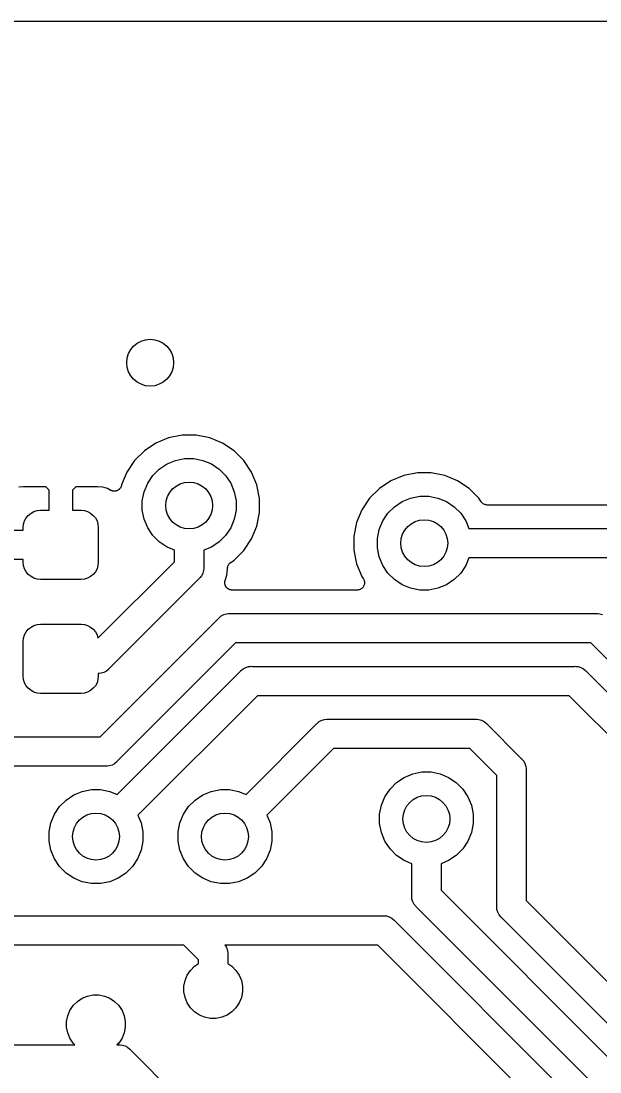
# Model space of a CAD drawing. Extents: x 113.2 to 188.8, y -123.8 to -78.2.
# Drawn here: x 146.36 to 151.3, y -91.11 to -82.15 of the extents above; entities that cross this region are included whole.
import ezdxf

# ---------------------------------------------------------------- set-up
doc = ezdxf.new("R2010")
doc.units = 0
doc.layers.add('BLACK', color=7, linetype='CONTINUOUS')

msp = doc.modelspace()

# ---------------------------------------------------------------- linework, layer by layer
at = {"layer": 'BLACK', "linetype": 'CONTINUOUS'}
for p, q in [((125.01, -82.1507), (176.99, -82.1507)), ((147.62, -85.702), (147.511, -85.7472)), ((147.736, -85.679), (147.62, -85.702)), ((147.854, -85.679), (147.736, -85.679)), ((147.97, -85.702), (147.854, -85.679)), ((148.079, -85.7472), (147.97, -85.702)), ((147.511, -85.7472), (147.413, -85.8129)), ((148.178, -85.8129), (148.079, -85.7472)), ((147.413, -85.8129), (147.329, -85.8965)), ((147.679, -85.8943), (147.756, -85.879)), ((147.756, -85.879), (147.835, -85.879)), ((147.835, -85.879), (147.912, -85.8943)), ((148.261, -85.8965), (148.178, -85.8129)), ((147.329, -85.8965), (147.264, -85.9947)), ((147.485, -86.024), (147.54, -85.9683)), ((147.54, -85.9683), (147.606, -85.9245)), ((147.606, -85.9245), (147.679, -85.8943)), ((147.912, -85.8943), (147.985, -85.9245)), ((147.985, -85.9245), (148.05, -85.9683)), ((148.05, -85.9683), (148.106, -86.024)), ((148.327, -85.9947), (148.261, -85.8965)), ((147.264, -85.9947), (147.218, -86.1039)), ((147.441, -86.0895), (147.485, -86.024)), ((148.106, -86.024), (148.15, -86.0895)), ((148.372, -86.1039), (148.327, -85.9947)), ((149.625, -86.023), (149.516, -86.0683)), ((149.741, -86), (149.625, -86.023)), ((149.859, -86), (149.741, -86)), ((149.975, -86.023), (149.859, -86)), ((150.084, -86.0683), (149.975, -86.023)), ((146.383, -86.1187), (146.341, -86.1229)), ((146.571, -86.1198), (146.383, -86.1187)), ((146.6, -86.1489), (146.571, -86.1198)), ((146.6, -86.32), (146.6, -86.1489)), ((146.829, -86.1198), (146.8, -86.1489)), ((146.8, -86.1489), (146.8, -86.32)), ((147.017, -86.1187), (146.829, -86.1198)), ((147.059, -86.1229), (147.017, -86.1187)), ((147.097, -86.1343), (147.059, -86.1229)), ((147.126, -86.1501), (147.097, -86.1343)), ((147.129, -86.1512), (147.126, -86.1501)), ((147.132, -86.1526), (147.129, -86.1512)), ((147.182, -86.1515), (147.18, -86.153)), ((147.185, -86.1502), (147.182, -86.1515)), ((147.188, -86.1486), (147.185, -86.1502)), ((147.19, -86.1473), (147.188, -86.1486)), ((147.193, -86.1453), (147.19, -86.1473)), ((147.196, -86.1435), (147.193, -86.1453)), ((147.198, -86.1414), (147.196, -86.1435)), ((147.2, -86.1396), (147.198, -86.1414)), ((147.202, -86.1371), (147.2, -86.1396)), ((147.204, -86.1348), (147.202, -86.1371)), ((147.206, -86.1325), (147.204, -86.1348)), ((147.208, -86.1302), (147.206, -86.1325)), ((147.209, -86.1274), (147.208, -86.1302)), ((147.211, -86.1247), (147.209, -86.1274)), ((147.212, -86.122), (147.211, -86.1247)), ((147.214, -86.1195), (147.212, -86.122)), ((147.215, -86.1164), (147.214, -86.1195)), ((147.216, -86.1134), (147.215, -86.1164)), ((147.217, -86.1106), (147.216, -86.1134)), ((147.218, -86.1078), (147.217, -86.1106)), ((147.218, -86.1039), (147.218, -86.1069)), ((147.218, -86.1069), (147.218, -86.1078)), ((147.411, -86.1623), (147.441, -86.0895)), ((148.15, -86.0895), (148.18, -86.1623)), ((148.395, -86.2199), (148.372, -86.1039)), ((149.418, -86.1339), (149.334, -86.2175)), ((149.516, -86.0683), (149.418, -86.1339)), ((150.182, -86.1339), (150.084, -86.0683)), ((150.266, -86.2175), (150.182, -86.1339)), ((147.135, -86.1536), (147.132, -86.1526)), ((147.138, -86.1548), (147.135, -86.1536)), ((147.141, -86.1554), (147.138, -86.1548)), ((147.143, -86.1562), (147.141, -86.1554)), ((147.147, -86.1566), (147.143, -86.1562)), ((147.15, -86.1572), (147.147, -86.1566)), ((147.153, -86.1572), (147.15, -86.1572)), ((147.156, -86.1575), (147.153, -86.1572)), ((147.159, -86.1572), (147.156, -86.1575)), ((147.162, -86.1572), (147.159, -86.1572)), ((147.165, -86.1567), (147.162, -86.1572)), ((147.168, -86.1564), (147.165, -86.1567)), ((147.171, -86.1555), (147.168, -86.1564)), ((147.174, -86.1549), (147.171, -86.1555)), ((147.177, -86.1538), (147.174, -86.1549)), ((147.18, -86.153), (147.177, -86.1538)), ((147.395, -86.2396), (147.411, -86.1623)), ((147.395, -86.3183), (147.395, -86.2396)), ((148.18, -86.1623), (148.195, -86.2396)), ((148.195, -86.2396), (148.195, -86.3183)), ((148.395, -86.338), (148.395, -86.2199)), ((149.334, -86.2175), (149.268, -86.3158)), ((149.611, -86.2455), (149.683, -86.2154)), ((149.683, -86.2154), (149.761, -86.2)), ((149.761, -86.2), (149.839, -86.2)), ((149.839, -86.2), (149.917, -86.2154)), ((149.917, -86.2154), (149.989, -86.2455)), ((150.286, -86.2471), (150.266, -86.2175)), ((146.446, -86.3449), (146.471, -86.3312)), ((146.471, -86.3312), (146.499, -86.3228)), ((146.499, -86.3228), (146.528, -86.32)), ((146.528, -86.32), (146.6, -86.32)), ((146.8, -86.32), (146.873, -86.32)), ((146.873, -86.32), (146.901, -86.3228)), ((146.901, -86.3228), (146.929, -86.3312)), ((146.929, -86.3312), (146.954, -86.3449)), ((147.411, -86.3956), (147.395, -86.3183)), ((148.195, -86.3183), (148.18, -86.3956)), ((149.268, -86.3158), (149.223, -86.425)), ((149.489, -86.345), (149.545, -86.2893)), ((149.545, -86.2893), (149.611, -86.2455)), ((149.989, -86.2455), (150.055, -86.2893)), ((150.055, -86.2893), (150.111, -86.345)), ((150.289, -86.2515), (150.286, -86.2471)), ((150.293, -86.2561), (150.289, -86.2515)), ((150.293, -86.2563), (150.293, -86.2561)), ((150.294, -86.2565), (150.293, -86.2563)), ((150.298, -86.2603), (150.294, -86.2565)), ((150.303, -86.264), (150.298, -86.2603)), ((150.303, -86.2641), (150.303, -86.264)), ((150.303, -86.2643), (150.303, -86.2641)), ((150.308, -86.2671), (150.303, -86.2643)), ((150.313, -86.2699), (150.308, -86.2671)), ((150.314, -86.27), (150.313, -86.2699)), ((150.314, -86.2701), (150.314, -86.27)), ((150.319, -86.2718), (150.314, -86.2701)), ((150.325, -86.2736), (150.319, -86.2718)), ((150.326, -86.2737), (150.325, -86.2736)), ((150.325, -86.2736), (150.325, -86.2736)), ((150.331, -86.2743), (150.326, -86.2737)), ((150.337, -86.275), (150.331, -86.2743)), ((150.338, -86.275), (150.337, -86.275)), ((151.7, -86.275), (150.338, -86.275)), ((150.338, -86.275), (150.338, -86.275)), ((150.338, -86.275), (150.338, -86.275)), ((150.338, -86.275), (150.338, -86.275)), ((146.383, -86.4387), (146.391, -86.4111)), ((146.391, -86.4111), (146.405, -86.3856)), ((146.405, -86.3856), (146.423, -86.3632)), ((146.423, -86.3632), (146.446, -86.3449)), ((146.954, -86.3449), (146.977, -86.3632)), ((146.977, -86.3632), (146.995, -86.3856)), ((146.995, -86.3856), (147.009, -86.4111)), ((147.009, -86.4111), (147.017, -86.4387)), ((147.441, -86.4684), (147.411, -86.3956)), ((148.18, -86.3956), (148.15, -86.4684)), ((148.372, -86.454), (148.395, -86.338)), ((149.415, -86.4833), (149.446, -86.4105)), ((149.446, -86.4105), (149.489, -86.345)), ((150.111, -86.345), (150.154, -86.4105)), ((150.154, -86.4105), (150.181, -86.475)), ((146.02, -86.49), (146.38, -86.49)), ((146.38, -86.4675), (146.383, -86.4387)), ((146.38, -86.49), (146.38, -86.4675)), ((147.017, -86.4387), (147.02, -86.4675)), ((147.02, -86.4675), (147.02, -86.7625)), ((147.485, -86.5339), (147.441, -86.4684)), ((148.15, -86.4684), (148.106, -86.5339)), ((148.327, -86.5632), (148.372, -86.454)), ((149.223, -86.425), (149.2, -86.5409)), ((149.4, -86.5606), (149.415, -86.4833)), ((150.181, -86.475), (152.394, -86.475)), ((147.54, -86.5897), (147.485, -86.5339)), ((147.606, -86.6334), (147.54, -86.5897)), ((148.05, -86.5897), (147.985, -86.6334)), ((148.106, -86.5339), (148.05, -86.5897)), ((148.261, -86.6614), (148.327, -86.5632)), ((149.2, -86.5409), (149.2, -86.6591)), ((149.4, -86.6394), (149.4, -86.5606)), ((147.67, -86.6601), (147.606, -86.6334)), ((147.67, -86.758), (147.67, -86.6601)), ((147.985, -86.6334), (147.92, -86.6601)), ((147.92, -86.6601), (147.92, -86.8037)), ((148.178, -86.745), (148.261, -86.6614)), ((149.2, -86.6591), (149.223, -86.775)), ((149.415, -86.7167), (149.4, -86.6394)), ((146.38, -86.74), (146.02, -86.74)), ((146.38, -86.7625), (146.38, -86.74)), ((146.383, -86.7913), (146.38, -86.7625)), ((147.017, -87.4108), (147.67, -86.758)), ((147.02, -86.7625), (147.017, -86.7913)), ((148.132, -86.7812), (148.134, -86.7785)), ((148.134, -86.7785), (148.136, -86.7758)), ((148.136, -86.7758), (148.138, -86.7738)), ((148.138, -86.7738), (148.14, -86.7717)), ((148.14, -86.7717), (148.143, -86.7695)), ((148.143, -86.7695), (148.145, -86.7672)), ((148.145, -86.7672), (148.147, -86.7657)), ((148.147, -86.7657), (148.149, -86.7639)), ((148.149, -86.7639), (148.178, -86.745)), ((149.223, -86.775), (149.268, -86.8842)), ((149.446, -86.7895), (149.415, -86.7167)), ((150.181, -86.725), (150.154, -86.7895)), ((152.348, -86.725), (150.181, -86.725)), ((146.391, -86.8189), (146.383, -86.7913)), ((146.405, -86.8444), (146.391, -86.8189)), ((146.423, -86.8668), (146.405, -86.8444)), ((146.446, -86.8851), (146.423, -86.8668)), ((146.977, -86.8668), (146.954, -86.8851)), ((146.995, -86.8444), (146.977, -86.8668)), ((147.009, -86.8189), (146.995, -86.8444)), ((147.017, -86.7913), (147.009, -86.8189)), ((147.911, -86.8578), (147.9, -86.8796)), ((147.912, -86.8564), (147.911, -86.8578)), ((147.918, -86.8343), (147.912, -86.8564)), ((147.92, -86.8159), (147.918, -86.8343)), ((147.92, -86.8037), (147.921, -86.8098)), ((147.921, -86.8098), (147.92, -86.8159)), ((147.92, -86.8159), (147.92, -86.8159)), ((148.116, -86.8735), (148.121, -86.8227)), ((148.121, -86.8227), (148.122, -86.81)), ((148.121, -86.8227), (148.121, -86.8227)), ((148.122, -86.8064), (148.123, -86.8037)), ((148.122, -86.8091), (148.122, -86.8064)), ((148.122, -86.81), (148.122, -86.8091)), ((148.123, -86.8037), (148.124, -86.8005)), ((148.124, -86.7971), (148.126, -86.7946)), ((148.124, -86.8005), (148.124, -86.7971)), ((148.126, -86.792), (148.128, -86.789)), ((148.126, -86.7946), (148.126, -86.792)), ((148.128, -86.789), (148.129, -86.7859)), ((148.129, -86.7859), (148.131, -86.7836)), ((148.131, -86.7836), (148.132, -86.7812)), ((149.489, -86.855), (149.446, -86.7895)), ((149.545, -86.9107), (149.489, -86.855)), ((150.111, -86.855), (150.055, -86.9107)), ((150.154, -86.7895), (150.111, -86.855)), ((146.471, -86.8988), (146.446, -86.8851)), ((146.499, -86.9072), (146.471, -86.8988)), ((146.528, -86.91), (146.499, -86.9072)), ((146.873, -86.91), (146.528, -86.91)), ((146.901, -86.9072), (146.873, -86.91)), ((146.929, -86.8988), (146.901, -86.9072)), ((146.954, -86.8851), (146.929, -86.8988)), ((147.879, -86.9025), (147.113, -87.669)), ((147.884, -86.8986), (147.879, -86.9025)), ((147.888, -86.8932), (147.884, -86.8986)), ((147.9, -86.8796), (147.888, -86.8932)), ((148.099, -86.9309), (148.1, -86.9277)), ((148.099, -86.9338), (148.099, -86.9309)), ((148.099, -86.9367), (148.099, -86.9338)), ((148.099, -86.9399), (148.099, -86.9367)), ((148.099, -86.9432), (148.099, -86.9399)), ((148.1, -86.946), (148.099, -86.9432)), ((148.1, -86.9245), (148.101, -86.9217)), ((148.1, -86.9277), (148.1, -86.9245)), ((148.1, -86.9489), (148.1, -86.946)), ((148.101, -86.952), (148.1, -86.9489)), ((148.101, -86.9217), (148.102, -86.9189)), ((148.102, -86.9552), (148.101, -86.952)), ((148.102, -86.9189), (148.116, -86.8735)), ((148.103, -86.9579), (148.102, -86.9552)), ((148.104, -86.9607), (148.103, -86.9579)), ((149.268, -86.8842), (149.28, -86.9022)), ((149.28, -86.9022), (149.281, -86.9027)), ((149.281, -86.9027), (149.281, -86.9027)), ((149.281, -86.9027), (149.281, -86.9027)), ((149.281, -86.9027), (149.281, -86.903)), ((149.281, -86.903), (149.284, -86.9083)), ((149.284, -86.9083), (149.286, -86.9136)), ((149.286, -86.9136), (149.286, -86.9137)), ((149.286, -86.9137), (149.286, -86.9138)), ((149.286, -86.9138), (149.288, -86.9195)), ((149.288, -86.9556), (149.286, -86.9615)), ((149.288, -86.9195), (149.29, -86.9254)), ((149.29, -86.95), (149.288, -86.9556)), ((149.29, -86.9254), (149.29, -86.9255)), ((149.29, -86.9255), (149.29, -86.9256)), ((149.29, -86.9256), (149.29, -86.9314)), ((149.29, -86.9314), (149.291, -86.9376)), ((149.291, -86.9379), (149.29, -86.9436)), ((149.29, -86.9436), (149.29, -86.9498)), ((149.29, -86.9498), (149.29, -86.9499)), ((149.29, -86.9499), (149.29, -86.95)), ((149.291, -86.9376), (149.291, -86.9377)), ((149.291, -86.9377), (149.291, -86.9379)), ((149.611, -86.9545), (149.545, -86.9107)), ((149.683, -86.9846), (149.611, -86.9545)), ((149.989, -86.9545), (149.917, -86.9846)), ((150.055, -86.9107), (149.989, -86.9545)), ((148.105, -86.9636), (148.104, -86.9607)), ((148.106, -86.9666), (148.105, -86.9636)), ((148.108, -86.969), (148.106, -86.9666)), ((148.109, -86.9716), (148.108, -86.969)), ((148.111, -86.9741), (148.109, -86.9716)), ((148.113, -86.9768), (148.111, -86.9741)), ((148.115, -86.9789), (148.113, -86.9768)), ((148.117, -86.9811), (148.115, -86.9789)), ((148.119, -86.9832), (148.117, -86.9811)), ((148.122, -86.9855), (148.119, -86.9832)), ((148.124, -86.9871), (148.122, -86.9855)), ((148.126, -86.989), (148.124, -86.9871)), ((148.129, -86.9906), (148.126, -86.989)), ((148.132, -86.9924), (148.129, -86.9906)), ((148.135, -86.9935), (148.132, -86.9924)), ((148.137, -86.9949), (148.135, -86.9935)), ((148.14, -86.9959), (148.137, -86.9949)), ((148.143, -86.9972), (148.14, -86.9959)), ((148.146, -86.9977), (148.143, -86.9972)), ((148.149, -86.9986), (148.146, -86.9977)), ((148.152, -86.999), (148.149, -86.9986)), ((148.155, -86.9996), (148.152, -86.999)), ((148.158, -86.9997), (148.155, -86.9996)), ((148.161, -87), (148.158, -86.9997)), ((148.162, -87), (148.161, -87)), ((149.228, -87), (148.162, -87)), ((149.234, -86.9994), (149.228, -87)), ((149.24, -86.9988), (149.234, -86.9994)), ((149.246, -86.997), (149.24, -86.9988)), ((149.24, -86.9988), (149.24, -86.9988)), ((149.24, -86.9988), (149.24, -86.9988)), ((149.252, -86.9954), (149.246, -86.997)), ((149.257, -86.9923), (149.252, -86.9952)), ((149.252, -86.9952), (149.252, -86.9953)), ((149.252, -86.9953), (149.252, -86.9954)), ((149.263, -86.9896), (149.257, -86.9923)), ((149.268, -86.9855), (149.263, -86.9895)), ((149.263, -86.9895), (149.263, -86.9896)), ((149.263, -86.9896), (149.263, -86.9896)), ((149.272, -86.9819), (149.268, -86.9855)), ((149.276, -86.9771), (149.272, -86.9817)), ((149.272, -86.9817), (149.272, -86.9818)), ((149.272, -86.9818), (149.272, -86.9819)), ((149.28, -86.9725), (149.276, -86.9771)), ((149.283, -86.967), (149.28, -86.9723)), ((149.28, -86.9723), (149.28, -86.9724)), ((149.28, -86.9724), (149.28, -86.9725)), ((149.286, -86.9617), (149.283, -86.967)), ((149.286, -86.9615), (149.286, -86.9616)), ((149.286, -86.9616), (149.286, -86.9617)), ((149.761, -87), (149.683, -86.9846)), ((149.839, -87), (149.761, -87)), ((149.917, -86.9846), (149.839, -87)), ((148.055, -87.2323), (148.069, -87.2206)), ((148.069, -87.2206), (148.091, -87.2089)), ((148.091, -87.2089), (148.114, -87.2018)), ((148.114, -87.2018), (148.131, -87.2001)), ((148.131, -87.2001), (148.132, -87.2)), ((148.132, -87.2), (148.139, -87.1994)), ((148.139, -87.1994), (148.145, -87.2)), ((148.145, -87.2), (151.268, -87.2)), ((151.268, -87.2), (151.274, -87.1994)), ((151.274, -87.1994), (151.28, -87.2)), ((151.28, -87.2), (151.28, -87.2)), ((151.28, -87.2), (151.298, -87.2018)), ((151.298, -87.2018), (151.32, -87.2085)), ((146.423, -87.3332), (146.446, -87.3149)), ((146.446, -87.3149), (146.471, -87.3012)), ((146.471, -87.3012), (146.499, -87.2928)), ((146.499, -87.2928), (146.528, -87.29)), ((146.528, -87.29), (146.873, -87.29)), ((146.873, -87.29), (146.901, -87.2928)), ((146.901, -87.2928), (146.929, -87.3012)), ((146.929, -87.3012), (146.954, -87.3149)), ((146.954, -87.3149), (146.977, -87.3332)), ((147.037, -88.25), (148.046, -87.2409)), ((148.046, -87.2409), (148.05, -87.2362)), ((148.05, -87.2362), (148.055, -87.2323)), ((148.055, -87.2323), (148.055, -87.2323)), ((146.383, -87.4087), (146.391, -87.3811)), ((146.391, -87.3811), (146.405, -87.3556)), ((146.405, -87.3556), (146.423, -87.3332)), ((146.977, -87.3332), (146.995, -87.3556)), ((146.995, -87.3556), (147.009, -87.3811)), ((147.009, -87.3811), (147.017, -87.4087)), ((146.38, -87.4375), (146.383, -87.4087)), ((146.38, -87.7325), (146.38, -87.4375)), ((147.017, -87.4087), (147.017, -87.4108)), ((148.19, -87.45), (147.181, -88.459)), ((151.222, -87.45), (148.19, -87.45)), ((152.819, -89.0466), (151.222, -87.45)), ((147.109, -87.6738), (147.09, -87.6894)), ((147.113, -87.669), (147.109, -87.6738)), ((148.241, -87.6823), (148.255, -87.6709)), ((148.255, -87.6706), (148.277, -87.659)), ((148.255, -87.6709), (148.255, -87.6706)), ((148.277, -87.659), (148.3, -87.6518)), ((148.3, -87.6518), (148.319, -87.65)), ((148.319, -87.65), (148.325, -87.6494)), ((148.319, -87.65), (148.319, -87.65)), ((148.325, -87.6494), (148.331, -87.65)), ((148.331, -87.65), (151.081, -87.65)), ((151.081, -87.65), (151.087, -87.6494)), ((151.087, -87.6494), (151.094, -87.65)), ((151.094, -87.65), (151.094, -87.65)), ((151.094, -87.65), (151.112, -87.6518)), ((151.112, -87.6518), (151.136, -87.659)), ((151.136, -87.659), (151.157, -87.6706)), ((151.157, -87.6706), (151.176, -87.6862)), ((146.383, -87.7613), (146.38, -87.7325)), ((146.391, -87.7889), (146.383, -87.7613)), ((147.017, -87.7613), (147.009, -87.7889)), ((147.02, -87.7325), (147.017, -87.7613)), ((147.026, -87.71), (147.02, -87.7106)), ((147.02, -87.7106), (147.02, -87.7325)), ((147.045, -87.7082), (147.026, -87.71)), ((147.026, -87.71), (147.026, -87.71)), ((147.068, -87.701), (147.045, -87.7082)), ((147.09, -87.6894), (147.068, -87.701)), ((147.181, -88.7421), (148.232, -87.6909)), ((148.232, -87.6909), (148.236, -87.6862)), ((148.236, -87.6862), (148.241, -87.6823)), ((148.241, -87.6823), (148.241, -87.6823)), ((151.176, -87.6862), (151.18, -87.691)), ((151.18, -87.691), (153.014, -89.525)), ((146.405, -87.8144), (146.391, -87.7889)), ((146.423, -87.8368), (146.405, -87.8144)), ((146.446, -87.8551), (146.423, -87.8368)), ((146.977, -87.8368), (146.954, -87.8551)), ((146.995, -87.8144), (146.977, -87.8368)), ((147.009, -87.7889), (146.995, -87.8144)), ((146.471, -87.8688), (146.446, -87.8551)), ((146.499, -87.8772), (146.471, -87.8688)), ((146.528, -87.88), (146.499, -87.8772)), ((146.873, -87.88), (146.528, -87.88)), ((146.901, -87.8772), (146.873, -87.88)), ((146.929, -87.8688), (146.901, -87.8772)), ((146.954, -87.8551), (146.929, -87.8688)), ((148.377, -87.9), (147.358, -88.9189)), ((151.036, -87.9), (148.377, -87.9)), ((152.661, -89.525), (151.036, -87.9)), ((148.892, -88.1315), (148.905, -88.1206)), ((148.905, -88.1206), (148.927, -88.109)), ((148.927, -88.109), (148.929, -88.1085)), ((148.929, -88.1085), (148.95, -88.1018)), ((148.95, -88.1018), (148.969, -88.1)), ((148.969, -88.1), (148.975, -88.0994)), ((148.969, -88.1), (148.969, -88.1)), ((148.975, -88.0994), (148.981, -88.1)), ((148.981, -88.1), (150.235, -88.1)), ((150.235, -88.1), (150.241, -88.0994)), ((150.241, -88.0994), (150.248, -88.1)), ((150.248, -88.1), (150.248, -88.1)), ((150.248, -88.1), (150.266, -88.1018)), ((150.266, -88.1018), (150.289, -88.109)), ((150.289, -88.109), (150.311, -88.1206)), ((150.311, -88.1206), (150.33, -88.1362)), ((148.281, -88.7421), (148.882, -88.141)), ((148.882, -88.141), (148.886, -88.1362)), ((148.886, -88.1362), (148.892, -88.1315)), ((150.33, -88.1362), (150.334, -88.141)), ((150.334, -88.141), (150.627, -88.4343)), ((145.431, -88.25), (147.037, -88.25)), ((149.027, -88.35), (148.458, -88.9189)), ((150.19, -88.35), (149.027, -88.35)), ((150.418, -88.5788), (150.19, -88.35)), ((147.158, -88.4794), (147.137, -88.491)), ((147.177, -88.4638), (147.158, -88.4794)), ((147.181, -88.459), (147.177, -88.4638)), ((150.627, -88.4343), (150.632, -88.4382)), ((150.632, -88.4382), (150.636, -88.4429)), ((150.636, -88.4429), (150.648, -88.4572)), ((150.648, -88.4572), (150.659, -88.4775)), ((150.659, -88.4775), (150.659, -88.4789)), ((150.659, -88.4789), (150.667, -88.5025)), ((147.082, -88.5), (145.477, -88.5)), ((147.089, -88.5006), (147.082, -88.5)), ((147.095, -88.5), (147.089, -88.5006)), ((147.113, -88.4982), (147.095, -88.5)), ((147.095, -88.5), (147.095, -88.5)), ((147.137, -88.491), (147.113, -88.4982)), ((149.629, -88.5955), (149.702, -88.5654)), ((149.702, -88.5654), (149.779, -88.55)), ((149.779, -88.55), (149.858, -88.55)), ((149.858, -88.55), (149.935, -88.5654)), ((149.935, -88.5654), (150.008, -88.5955)), ((150.667, -88.5025), (150.668, -88.5209)), ((150.668, -88.5209), (150.668, -88.5209)), ((150.668, -88.5209), (150.669, -88.527)), ((150.669, -88.527), (150.668, -88.5331)), ((150.668, -88.5331), (150.668, -89.6452)), ((149.508, -88.695), (149.563, -88.6393)), ((149.563, -88.6393), (149.629, -88.5955)), ((150.008, -88.5955), (150.073, -88.6393)), ((150.073, -88.6393), (150.129, -88.695)), ((150.418, -89.6909), (150.418, -88.5788)), ((146.745, -88.7893), (146.811, -88.7455)), ((146.811, -88.7455), (146.883, -88.7154)), ((146.883, -88.7154), (146.961, -88.7)), ((146.961, -88.7), (147.039, -88.7)), ((147.039, -88.7), (147.117, -88.7154)), ((147.117, -88.7154), (147.181, -88.7421)), ((147.845, -88.7893), (147.911, -88.7455)), ((147.911, -88.7455), (147.983, -88.7154)), ((147.983, -88.7154), (148.061, -88.7)), ((148.061, -88.7), (148.139, -88.7)), ((148.139, -88.7), (148.217, -88.7154)), ((148.217, -88.7154), (148.281, -88.7421)), ((149.464, -88.7605), (149.508, -88.695)), ((150.129, -88.695), (150.173, -88.7605)), ((146.689, -88.845), (146.745, -88.7893)), ((147.789, -88.845), (147.845, -88.7893)), ((149.418, -88.9106), (149.434, -88.8333)), ((149.434, -88.8333), (149.464, -88.7605)), ((150.173, -88.7605), (150.203, -88.8333)), ((150.203, -88.8333), (150.218, -88.9106)), ((146.615, -88.9833), (146.646, -88.9105)), ((146.646, -88.9105), (146.689, -88.845)), ((147.358, -88.9189), (147.385, -88.9833)), ((147.715, -88.9833), (147.746, -88.9105)), ((147.746, -88.9105), (147.789, -88.845)), ((148.458, -88.9189), (148.485, -88.9833)), ((149.418, -88.9894), (149.418, -88.9106)), ((150.218, -88.9106), (150.218, -88.9894)), ((146.6, -89.0606), (146.615, -88.9833)), ((147.385, -88.9833), (147.4, -89.0606)), ((147.7, -89.0606), (147.715, -88.9833)), ((148.485, -88.9833), (148.5, -89.0606)), ((149.434, -89.0667), (149.418, -88.9894)), ((150.218, -88.9894), (150.203, -89.0667)), ((146.6, -89.1394), (146.6, -89.0606)), ((147.4, -89.0606), (147.4, -89.1394)), ((147.7, -89.1394), (147.7, -89.0606)), ((148.5, -89.0606), (148.5, -89.1394)), ((149.464, -89.1395), (149.434, -89.0667)), ((150.203, -89.0667), (150.173, -89.1395)), ((146.615, -89.2167), (146.6, -89.1394)), ((147.4, -89.1394), (147.385, -89.2167)), ((147.715, -89.2167), (147.7, -89.1394)), ((148.5, -89.1394), (148.485, -89.2167)), ((149.508, -89.205), (149.464, -89.1395)), ((150.173, -89.1395), (150.129, -89.205)), ((146.646, -89.2895), (146.615, -89.2167)), ((147.385, -89.2167), (147.354, -89.2895)), ((147.746, -89.2895), (147.715, -89.2167)), ((148.485, -89.2167), (148.454, -89.2895)), ((149.563, -89.2607), (149.508, -89.205)), ((149.629, -89.3045), (149.563, -89.2607)), ((150.073, -89.2607), (150.008, -89.3045)), ((150.129, -89.205), (150.073, -89.2607)), ((146.689, -89.355), (146.646, -89.2895)), ((146.745, -89.4107), (146.689, -89.355)), ((147.311, -89.355), (147.255, -89.4107)), ((147.354, -89.2895), (147.311, -89.355)), ((147.789, -89.355), (147.746, -89.2895)), ((147.845, -89.4107), (147.789, -89.355)), ((148.411, -89.355), (148.355, -89.4107)), ((148.454, -89.2895), (148.411, -89.355)), ((149.693, -89.3312), (149.629, -89.3045)), ((149.693, -89.6023), (149.693, -89.3312)), ((150.008, -89.3045), (149.943, -89.3312)), ((149.943, -89.3312), (149.943, -89.5566)), ((146.811, -89.4545), (146.745, -89.4107)), ((146.883, -89.4846), (146.811, -89.4545)), ((147.189, -89.4545), (147.117, -89.4846)), ((147.255, -89.4107), (147.189, -89.4545)), ((147.911, -89.4545), (147.845, -89.4107)), ((147.983, -89.4846), (147.911, -89.4545)), ((148.289, -89.4545), (148.217, -89.4846)), ((148.355, -89.4107), (148.289, -89.4545)), ((146.961, -89.5), (146.883, -89.4846)), ((147.039, -89.5), (146.961, -89.5)), ((147.117, -89.4846), (147.039, -89.5)), ((148.061, -89.5), (147.983, -89.4846)), ((148.139, -89.5), (148.061, -89.5)), ((148.217, -89.4846), (148.139, -89.5)), ((149.693, -89.6084), (149.693, -89.6023)), ((149.693, -89.6145), (149.693, -89.6084)), ((149.695, -89.6329), (149.693, -89.6145)), ((149.693, -89.6145), (149.693, -89.6145)), ((149.702, -89.6564), (149.695, -89.6329)), ((149.943, -89.5566), (151.412, -91.025)), ((149.714, -89.6782), (149.702, -89.6564)), ((149.73, -89.6972), (149.714, -89.6782)), ((149.734, -89.7011), (149.73, -89.6972)), ((151.267, -91.2341), (149.734, -89.7011)), ((150.418, -89.697), (150.418, -89.6909)), ((150.418, -89.7031), (150.418, -89.697)), ((150.42, -89.7215), (150.418, -89.7031)), ((150.418, -89.7031), (150.418, -89.7031)), ((150.427, -89.745), (150.42, -89.7215)), ((150.668, -89.6452), (151.548, -90.525)), ((143.7, -89.775), (147.794, -89.775)), ((147.794, -89.775), (147.8, -89.7744)), ((147.8, -89.7744), (147.806, -89.775)), ((147.806, -89.775), (149.448, -89.775)), ((149.448, -89.775), (149.454, -89.7744)), ((149.454, -89.7744), (149.461, -89.775)), ((149.461, -89.775), (149.461, -89.775)), ((149.461, -89.775), (149.479, -89.7768)), ((149.479, -89.7768), (149.502, -89.784)), ((149.502, -89.784), (149.524, -89.7956)), ((149.524, -89.7956), (149.543, -89.8112)), ((149.543, -89.8112), (149.547, -89.816)), ((149.547, -89.816), (151.256, -91.525)), ((150.439, -89.7668), (150.427, -89.745)), ((150.455, -89.7858), (150.439, -89.7668)), ((150.459, -89.7897), (150.455, -89.7858)), ((151.404, -90.7341), (150.459, -89.7897)), ((147.748, -90.025), (143.7, -90.025)), ((147.875, -90.1518), (147.748, -90.025)), ((149.403, -90.025), (148.1, -90.025)), ((148.1, -90.025), (148.104, -90.0302)), ((148.104, -90.0302), (148.113, -90.0455)), ((148.113, -90.0455), (148.116, -90.0519)), ((148.116, -90.0519), (148.123, -90.0755)), ((148.123, -90.0755), (148.125, -90.0939)), ((151.112, -91.734), (149.403, -90.025)), ((147.875, -90.1828), (147.875, -90.1518)), ((148.125, -90.0939), (148.125, -90.0939)), ((148.125, -90.0939), (148.126, -90.1)), ((148.126, -90.1), (148.125, -90.1061)), ((148.125, -90.1061), (148.125, -90.1829)), ((147.778, -90.2816), (147.806, -90.2406)), ((147.806, -90.2406), (147.841, -90.2058)), ((147.841, -90.2058), (147.875, -90.1828)), ((148.125, -90.1829), (148.159, -90.2058)), ((148.159, -90.2058), (148.194, -90.2406)), ((148.194, -90.2406), (148.222, -90.2816)), ((147.75, -90.3754), (147.76, -90.3271)), ((147.76, -90.3271), (147.778, -90.2816)), ((148.222, -90.2816), (148.24, -90.3271)), ((148.24, -90.3271), (148.25, -90.3754)), ((146.927, -90.4596), (146.975, -90.45)), ((146.975, -90.45), (147.025, -90.45)), ((147.025, -90.45), (147.073, -90.4596)), ((147.75, -90.4246), (147.75, -90.3754)), ((147.76, -90.4729), (147.75, -90.4246)), ((148.25, -90.4246), (148.24, -90.4729)), ((148.25, -90.3754), (148.25, -90.4246)), ((146.778, -90.5816), (146.806, -90.5406)), ((146.806, -90.5406), (146.841, -90.5058)), ((146.841, -90.5058), (146.882, -90.4785)), ((146.882, -90.4785), (146.927, -90.4596)), ((147.073, -90.4596), (147.118, -90.4785)), ((147.118, -90.4785), (147.159, -90.5058)), ((147.159, -90.5058), (147.194, -90.5406)), ((147.194, -90.5406), (147.222, -90.5816)), ((147.778, -90.5184), (147.76, -90.4729)), ((147.806, -90.5594), (147.778, -90.5184)), ((148.222, -90.5184), (148.194, -90.5594)), ((148.24, -90.4729), (148.222, -90.5184)), ((146.75, -90.6754), (146.76, -90.6271)), ((146.76, -90.6271), (146.778, -90.5816)), ((147.222, -90.5816), (147.24, -90.6271)), ((147.24, -90.6271), (147.25, -90.6754)), ((147.841, -90.5942), (147.806, -90.5594)), ((147.882, -90.6215), (147.841, -90.5942)), ((147.927, -90.6404), (147.882, -90.6215)), ((148.118, -90.6215), (148.073, -90.6404)), ((148.159, -90.5942), (148.118, -90.6215)), ((148.194, -90.5594), (148.159, -90.5942)), ((146.75, -90.7246), (146.75, -90.6754)), ((147.25, -90.6754), (147.25, -90.7246)), ((147.975, -90.65), (147.927, -90.6404)), ((148.025, -90.65), (147.975, -90.65)), ((148.073, -90.6404), (148.025, -90.65)), ((146.76, -90.7729), (146.75, -90.7246)), ((146.778, -90.8184), (146.76, -90.7729)), ((147.24, -90.7729), (147.222, -90.8184)), ((147.25, -90.7246), (147.24, -90.7729)), ((143.7, -90.875), (146.821, -90.875)), ((146.806, -90.8594), (146.778, -90.8184)), ((146.821, -90.875), (146.806, -90.8594)), ((147.194, -90.8594), (147.179, -90.875)), ((147.179, -90.875), (147.194, -90.875)), ((147.222, -90.8184), (147.194, -90.8594)), ((147.194, -90.875), (147.2, -90.8744)), ((147.2, -90.8744), (147.206, -90.875)), ((147.206, -90.875), (147.206, -90.875)), ((147.206, -90.875), (147.225, -90.8768)), ((147.225, -90.8768), (147.248, -90.884)), ((147.248, -90.884), (147.27, -90.8956)), ((147.27, -90.8956), (147.289, -90.9112)), ((147.289, -90.9112), (147.293, -90.916)), ((147.293, -90.916), (147.909, -91.5323))]:
    msp.add_line(p, q, dxfattribs=at)
at = {"layer": 'BLACK'}
for centre in [(147.462, -85.0623), (147.795, -86.279), (149.8, -86.6), (149.818, -88.95), (147, -89.1), (148.1, -89.1)]:
    msp.add_circle(centre, 0.2, dxfattribs=at)

doc.saveas('drawing.dxf')
